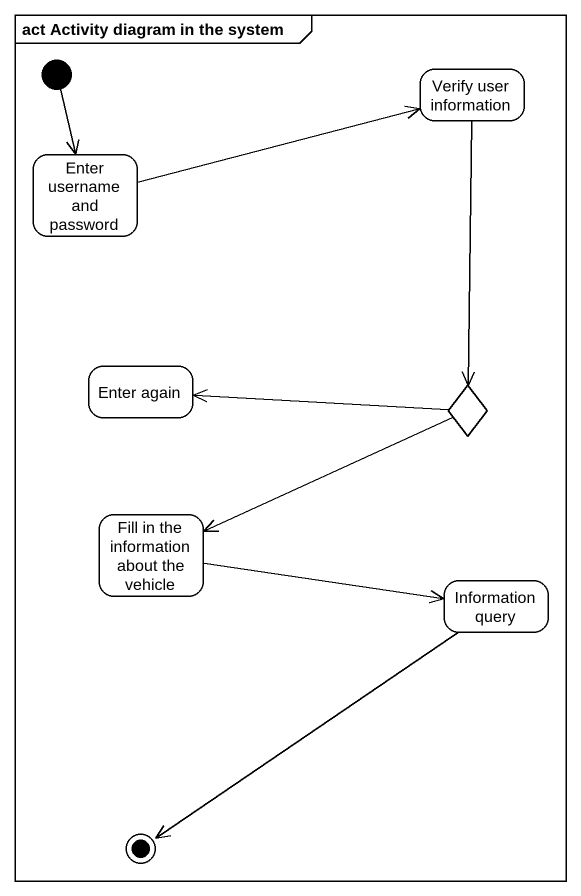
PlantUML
@startuml
mainframe act Activity diagram in the system
hide empty description
state "Verify user information" as Verify_user_information
state "Enter username and password" as Enter_username_and_password
state "Enter again" as Enter_again
state choice1 <<choice>>
state "Fill in the information about the vehicle" as Fill_in_the_information
state "Information query" as Information_query
[*] --> Enter_username_and_password
Verify_user_information --> choice1
Enter_username_and_password -right-> Verify_user_information
choice1 -left-> Enter_again
choice1 -left-> Fill_in_the_information
Fill_in_the_information -right-> Information_query
Information_query --> [*]
@enduml
